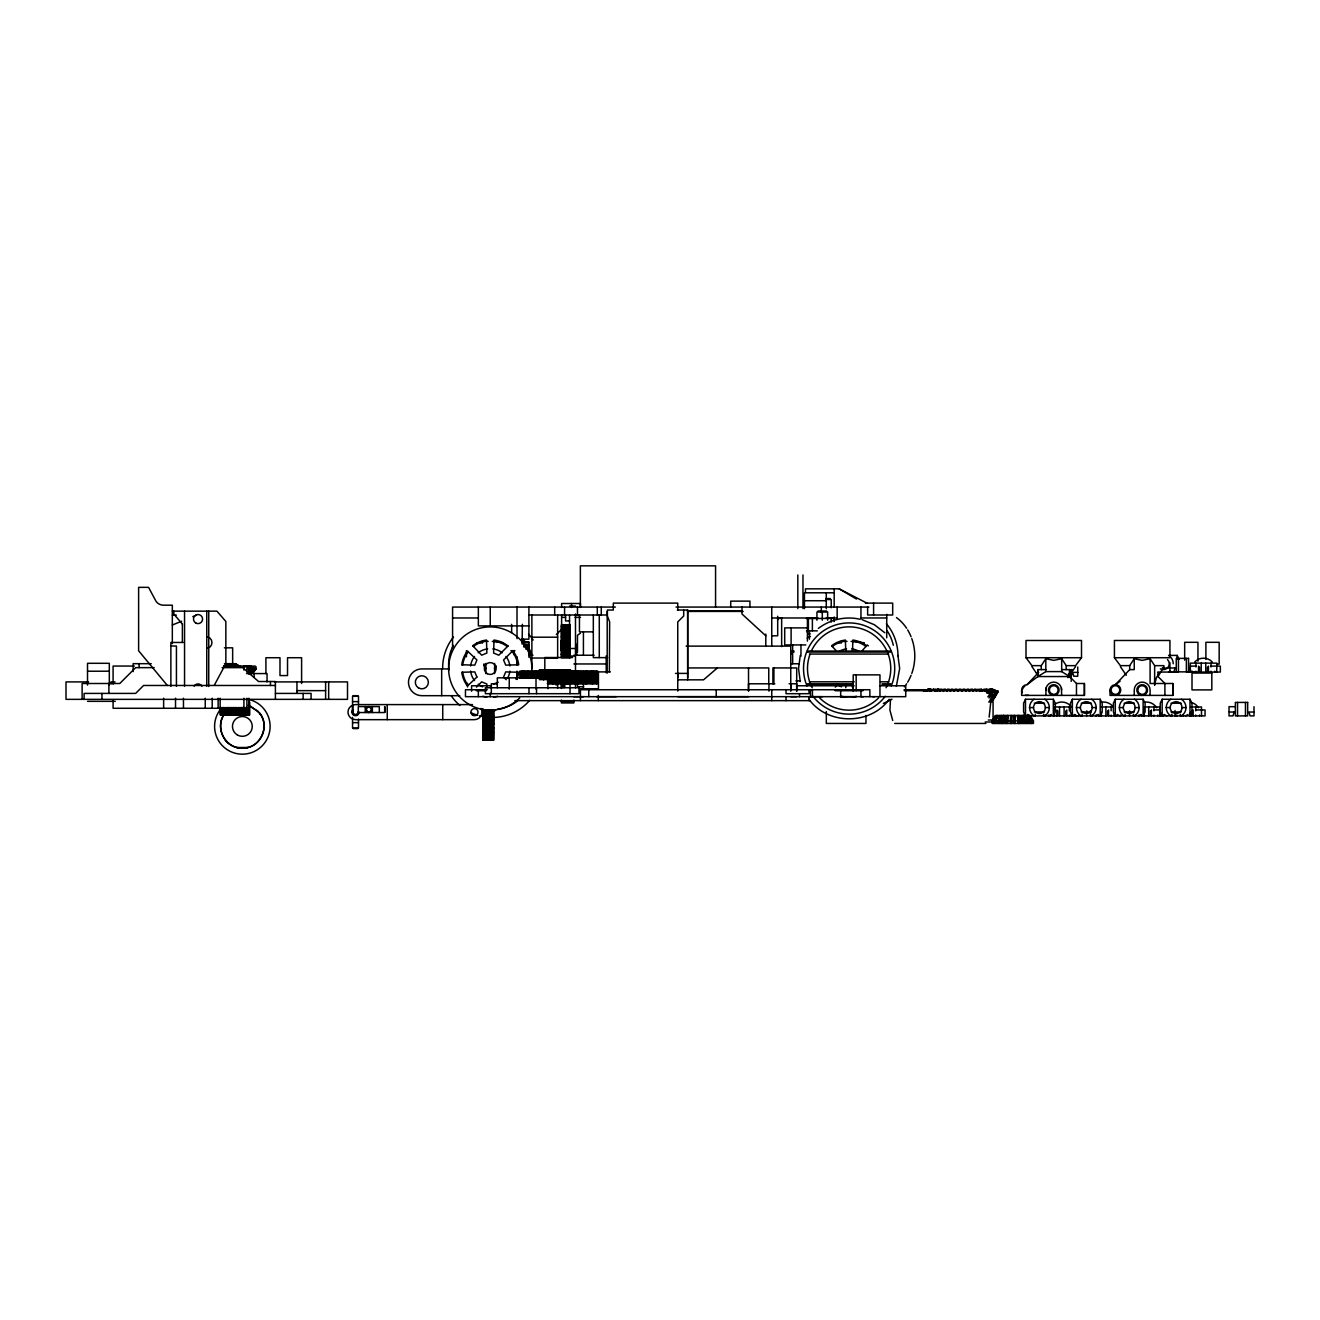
<?xml version="1.0" encoding="UTF-8"?>
<svg xmlns="http://www.w3.org/2000/svg" width="1320" height="1320" viewBox="0 0 1320 1320"><rect width="100%" height="100%" fill="white"/><g stroke="black" fill="none" stroke-linecap="round" stroke-linejoin="round"><path stroke-width="1.5" d="M220.275 707.569L220.275 714.945L249.596 714.945L249.596 702.058L248.638 702.058M220.457 714.945L220.457 707.569M220.82 714.945L220.82 707.569M221.215 714.945L221.215 707.569M221.958 714.945L221.958 707.569M222.684 714.945L222.684 707.569M222.981 714.945L222.981 707.569M223.228 714.945L223.393 707.569M223.509 714.945L223.525 707.569M224.317 714.945L224.317 707.569M225.076 714.945L225.076 707.569M225.786 714.945L225.786 707.569M226.429 714.945L226.429 707.569M226.99 714.945L227.221 707.569M228.063 707.569L227.898 714.945L227.849 707.569M228.079 714.945L228.327 707.569M228.508 714.945L228.508 707.569M228.822 714.945L228.822 707.569M229.532 714.945L229.532 707.569M230.159 714.945L230.159 707.569M230.703 714.945L230.703 707.569M231.165 714.945L231.165 707.569M231.495 714.945L231.594 707.569M232.419 714.945L232.419 707.569M233.161 714.945L233.211 707.569M233.392 714.945L233.392 707.569M233.673 714.945L233.673 707.569M234.052 714.945L234.052 707.569M234.514 714.945L234.514 707.569M235.356 714.945L235.356 707.569M235.801 714.945L235.801 707.569M236.181 714.945L236.181 707.569M236.462 714.945L236.462 707.569M236.692 707.569L236.643 714.945L236.643 709.978M238.26 714.945L238.359 707.569M238.689 714.945L238.689 707.569M239.151 714.945L239.151 707.569M239.696 714.945L239.696 707.569M240.322 714.945L240.322 707.569M241.032 714.945L241.032 707.569M241.346 714.945L241.543 707.569M241.774 714.945L241.791 707.569M242.632 714.945L242.632 707.569M242.863 714.945L242.863 707.569M243.424 714.945L243.424 707.569M244.068 714.945L244.068 707.569M244.777 714.945L244.777 707.569M245.536 714.945L245.536 707.569M246.328 714.945L246.477 707.569M246.625 714.945L246.625 707.569M246.873 714.945L246.873 707.569M247.17 714.945L247.17 707.569M247.896 714.945L247.896 707.569M248.638 714.945L248.638 707.569M249.035 714.945L249.035 702.058M249.398 714.945L249.398 702.058M514.024 654.769L514.024 650.678M517.011 679.305L517.011 671.121M517.011 664.999L517.011 656.815M522.357 624.31L522.176 642.757M521.532 639.177L528.908 639.177L528.908 607.068M536.003 689.139L536.003 677.837M569.745 671.203L569.745 683.694L569.613 669.817M677.754 691.053L677.754 621.934L683.694 615.994L683.694 610.038M748.522 691.152L748.522 683.793L774.84 683.793M768.949 691.152L768.949 683.793M777.694 617.974L777.694 635.811L772.002 635.811M790.746 691.152L790.746 683.793M790.746 668.365L790.746 646.123L686.119 646.123M1022.356 692.703A5.346 5.346 0 0 1 1026.993 684.684L1037.883 676.549L1037.883 669.619L1045.82 669.619L1045.82 658.713L1053.756 660.363L1061.676 658.713L1066.214 665.643L1066.214 669.619M1037.883 669.619L1037.883 676.549L1045.82 671.599L1045.82 669.619M1076.476 695.392L1076.476 683.496L1069.612 676.549L1061.676 671.599L1061.676 658.713M1037.883 676.549L1069.612 676.549L1069.612 669.619L1061.676 669.619M1071.197 681.417L1071.197 669.851L1071.197 677.837L1070.322 677.837M1021.63 690.03L1021.63 695.392L1084.413 695.392L1084.413 683.496L1076.476 683.496M1120.086 681.202L1115.416 684.684L1129.705 669.619L1129.705 665.643L1134.243 658.713L1142.179 660.363L1150.099 658.713L1150.099 683.496L1172.836 683.496L1172.836 695.392L1110.054 695.392L1110.054 690.03M1154.637 683.496L1154.637 665.643L1150.099 658.713M1164.9 695.392L1164.9 683.496L1158.036 676.549L1158.036 673.084M1172.836 695.392L1172.836 683.496M609.361 671.896L609.642 621.934L607.381 615.994L607.381 610.038L613.321 610.038L613.321 603.108L677.754 603.108L677.754 610.038M986.749 692.967L986.749 691.696M1069.612 676.549L1069.612 669.619M1158.036 676.549L1163.976 666.633M940.351 691.301L938.982 689.188L937.547 689.205L937.563 691.333M940.418 691.301L940.516 689.221L942.084 689.221L943.47 691.301M1011.978 715.506L1011.829 723.442M1011.318 715.506L1011.054 723.442M1010.707 720.868L1011.021 715.506L1010.625 723.442M1010.443 720.868L1010.79 715.506L1010.443 723.442M943.553 691.301L943.866 689.188L945.532 689.205L946.82 691.333L947.364 689.238L949.195 689.205L950.433 691.301M987.228 690.013L986.221 689.205L984.835 691.301L985 689.205L983.862 689.238L982.443 691.333M1007.589 723.442L1008.364 715.506M890.489 699.485L889.928 710.16L892.716 720.456M1006.78 723.442L1007.754 715.506L1006.78 720.868M1007.407 715.506L1006.467 723.442M1046.083 687.984L1045.82 695.392M245.075 667.161L245.239 665.923L243.177 666.963M1006.863 715.506L1005.823 723.442M800.266 655.446L798.551 668.53L800.266 681.615M1005.972 715.506L1004.784 723.442M993.399 691.069L989.043 689.188L988.515 691.301L990.478 689.221L996.468 691.68C988.399 710.44 1006.649 673.942 992.112 701.184M987.343 689.238L992.673 691.68L991.155 696.828L996.468 691.68M1004.685 715.506L1003.282 723.442M950.532 691.301L951.159 689.205L952.99 689.238L954.145 691.333M989.159 717.139L990.66 703.015M1002.919 719.087L1003.942 715.506M1003.662 715.506L1002.078 723.442M1154.637 684.486L1156.386 677.655L1159.472 672.854M1003.282 715.506L1001.632 720.868L1006.863 720.868M1075.553 666.633L1067.962 677.655M248.77 670.89L248.82 668.662M896.346 686.301L899.662 668.53L897.93 655.446M954.245 691.333L955.036 689.205L956.951 689.188L957.99 691.301L959.013 689.221L960.927 689.221L961.851 691.301L962.989 689.188L964.903 689.205L965.695 691.333M1000.18 720.868L1002.045 715.506L1000.015 723.442L1000.18 720.868L995.379 720.868L995.379 723.442M990.478 689.221L989.72 691.301C990.808 684.568 1005.609 697.422 990.924 689.188M1001.467 715.506L999.487 723.442M1000.675 715.506L998.564 723.442M248.589 666.98L249.001 665.907L253.951 668.63C245.041 681.697 265.716 661.501 249.892 667.012L254.809 669.834M999.504 715.506L997.194 723.442M990.528 691.333L991.666 689.205L997.97 691.68L992.624 701.184L989.571 701.184L991.749 696.91M989.092 698.016L992.673 691.68M997.178 717.288L995.461 720.868L997.953 715.506M1025.491 699.254L1023.594 703.213L1023.594 711.942L1025.491 715.902L1025.491 699.254L1053.327 699.254L1055.307 703.213L1055.307 711.942L1053.327 715.902L1053.327 699.254M1072.368 699.254L1070.454 703.213L1070.454 711.942L1072.368 715.902L1072.368 699.254L1100.203 699.254L1102.183 703.213L1102.183 711.942L1100.203 715.902L1100.203 699.254M1115.284 699.254L1113.387 703.213L1113.387 711.942L1115.284 715.902L1115.284 699.254L1143.12 699.254L1145.1 703.213L1145.1 711.942L1143.12 715.902L1143.12 699.254M1162.161 699.254L1160.247 703.213L1160.247 711.942L1162.161 715.902L1162.161 699.254L1189.996 699.254L1191.976 703.213L1191.976 711.942L1189.996 715.902L1189.996 699.254M995.115 720.868L996.864 717.288M997.144 715.506L994.422 720.868L994.422 723.442M994.933 696.861L997.953 691.713M996.6 715.506L993.778 720.868L993.778 723.442M214.401 685.08L225.852 663.679L225.852 621.456L216.909 611.143L172.326 611.143M965.778 691.333L966.949 689.238L968.781 689.205L969.408 691.301M991.089 701.184L996.171 691.713M250.206 666.98L250.8 665.89M1045.82 658.713L1041.282 665.643L1041.282 669.619M969.507 691.301L970.745 689.205L972.576 689.238L973.038 691.333L974.407 689.205L976.074 689.188L976.387 691.301L977.856 689.221L981.964 690.871M1069.167 676.054L1071.048 672.854M987.839 696.861L992.095 691.713M979.589 691.301L980.958 689.188L985.297 690.855M996.22 692.967L997.078 691.68M250.272 673.398L253.951 668.63M230.62 667.012L233.046 665.907L233.326 666.98M256.129 668.63L253.325 672.523M1041.282 665.643L1031.943 665.643L1026.003 657.723L1026.003 640.481L1081.509 640.481L1081.509 657.723L1075.553 665.643L1066.214 665.643M252.483 673.398L256.047 668.662M237.451 666.996L238.276 665.907L239.745 665.89L239.811 666.98M249.183 673.101L253.572 668.662M247.45 666.996L249.001 665.907L248.886 674.091M889.201 699.303C870.524 725.307 827.673 725.307 808.995 699.303M1026.993 684.684L1038.691 672.358M476.421 687.126L481.684 681.846L486.865 684.04L486.865 687.753M556.331 634.557L561.611 629.277M861.63 651.255L866.613 645.727A28.743 28.743 0 0 0 852.885 640.035L852.489 651.189M835.296 687.126L837.936 684.486M717.404 667.937L703.527 679.833L677.754 679.833M1034.154 699.254L1032.438 700.573A9.916 9.916 0 0 0 1032.438 714.582L1034.154 715.902M1044.73 715.902L1046.447 714.582A9.916 9.916 0 0 0 1046.447 700.573L1044.73 699.254M1081.03 699.254L1079.314 700.573A9.916 9.916 0 0 0 1079.314 714.582L1081.03 715.902M1091.607 715.902L1093.323 714.582A9.916 9.916 0 0 0 1093.323 700.573L1091.607 699.254M1123.947 699.254L1122.231 700.573A9.916 9.916 0 0 0 1122.231 714.582L1123.947 715.902M1168.596 672.062L1170.312 670.741M1134.54 715.902L1136.256 714.582A9.916 9.916 0 0 0 1136.256 700.573L1134.54 699.254M1170.823 699.254L1169.107 700.573A9.916 9.916 0 0 0 1169.107 714.582L1170.823 715.902M1181.4 715.902L1183.116 714.582A9.916 9.916 0 0 0 1183.116 700.573L1181.4 699.254M580.437 633.237L577.467 635.217L577.467 652.162M818.334 628.419C829.983 619.558 845.543 615.895 859.864 619.229M936.144 690.855L938.982 689.188M1048.806 715.902L1051.347 714.45M1095.682 715.902L1098.207 714.45M1138.616 715.902L1141.14 714.45M1185.476 715.902L1188.016 714.45M891.99 699.171L883.361 703.444M934.593 690.855L937.547 689.205M498.168 682.259L493.614 683.991M930.204 690.855L933.718 689.205L935.105 691.301L934.923 689.205L936.078 689.238L937.497 691.333M929.049 690.871L933.718 689.205M926.541 691.069L930.88 689.188L932.365 690.327M925.633 691.069L930.055 689.221L931.392 691.301L930.88 689.188M239.498 748.028C224.664 746.46 215.672 728.26 223.459 715.506C216.183 727.254 223.261 744.332 236.709 747.483A21.813 21.813 0 0 0 239.498 748.028L245.19 748.028A21.813 21.813 0 0 0 247.995 747.483C261.492 744.315 268.504 727.254 261.228 715.506A21.813 21.813 0 0 0 259.644 713.13L250.701 706.266M924.974 691.069L930.055 689.221M172.326 625.02L181.632 621.208M192.786 616.638L196.515 615.104M924.396 691.069L929.016 689.188L923.983 691.069M928.29 689.238L923.554 691.069L928.29 689.238L928.653 690.013M245.19 748.028C261.129 746.46 269.907 725.587 259.644 713.13M247.995 747.483L236.709 747.483M810.166 633.864L808.385 634.178L807.378 632.428M493.614 697.042L493.993 697.026A28.743 28.743 0 0 0 497.689 696.284M852.489 697.042L852.885 697.026A28.743 28.743 0 0 0 856.564 696.284M493.713 725.753L482.806 725.802L493.713 724.301L482.806 724.35M866.91 603.108L839.157 588.836L805.447 588.836L805.447 592.795L834.19 592.795M825.858 598.538L830.231 598.538M825.874 599.544L831.22 599.544L831.22 607.728M804.457 600.732L826.27 600.732M865.375 603.108L892.683 603.108L892.683 615.005L867.636 615.005L867.636 607.068M569.547 606.078L575.487 606.078M615.351 607.068L452.579 607.068L452.579 647.707M675.988 607.068L868.89 607.068M677.374 610.038L687.67 610.038L687.703 679.833M687.39 611.028L742.005 611.028M817.938 611.028L826.65 611.028M687.538 611.424L743.143 611.424M528.908 615.005L606.557 615.005M172.326 615.104L176.352 615.104M561.611 617.38L565.57 617.38M575.091 617.38L580.437 617.38M452.579 617.974L478.351 617.974M771.622 617.974L818.053 617.974M826.122 617.974L837.16 617.974M860.953 617.974L886.726 617.974M777.81 618.37L781.885 618.37M806.438 618.568L834.19 618.37M569.547 620.944L565.57 620.944L565.57 615.005M570.339 624.723L561.413 624.723L561.413 657.707L570.339 657.707M528.908 625.894L478.351 625.894L478.351 607.068M561.413 625.977L570.339 625.993M561.413 626.373L570.339 626.373M561.413 627.792L570.339 627.792M807.428 627.891L784.707 627.891L784.707 644.935L805.81 644.935M561.413 629.178L570.339 629.178M561.413 630.069L570.339 630.069M561.413 630.812L570.339 630.812M806.438 630.861L817.344 630.861M593.323 631.851L579.447 631.851L579.447 615.005M561.413 632.28L570.339 632.28M561.413 633.715L570.339 633.715M561.413 635.085L570.339 635.085M561.413 636.388L570.339 636.388M561.413 636.669L570.339 636.669M531.878 637.197L557.65 637.197M561.413 637.708L570.339 637.708M561.413 639.128L570.339 639.128M561.413 640.481L570.339 640.481M488.185 641.371L482.311 641.371L482.311 642.757M492.294 641.371L502.705 642.757M847.011 641.371L841.12 641.371L841.12 642.757M851.12 641.371L864.385 642.757M561.413 641.751L570.339 641.751M183.216 642.461L170.874 642.461L170.874 686.317M522.176 642.361L528.908 642.361M476.767 642.757L482.592 642.757M836.616 642.757L841.401 642.757M561.413 642.922L570.339 642.922M561.413 643.995L570.339 643.995M523.858 644.275L528.908 644.275M561.413 644.886L570.339 644.886M561.413 645.216L570.339 645.134M561.413 645.282L570.339 645.414M523.858 645.727L528.908 645.727M561.413 645.744L570.339 645.744M170.874 646.024L176.435 646.024L176.435 686.317M523.858 645.876L528.908 645.876M561.413 646.553L570.339 646.553M523.858 647.064L528.908 647.064M224.383 647.823L232.65 647.823L232.65 663.679M561.413 647.823L570.339 647.823M569.547 648.499L575.487 648.499M525.541 648.912L528.908 648.912M561.413 648.994L570.339 648.994M561.413 650.083L570.339 650.083M510.873 650.678L514.965 650.678M561.413 651.04L570.339 651.04M790.828 651.073L793.996 651.073M807.428 651.073L890.686 651.073M561.413 651.865L570.339 651.865M790.828 652.063L793.996 652.063M807.428 652.063L890.686 652.063M561.413 652.888L570.339 652.888M561.413 653.911L570.339 653.895M561.413 654.077L570.339 654.077M790.663 654.06L792 654.06M809.408 654.06L888.707 654.06M561.413 654.357L570.339 654.357M561.413 654.769L570.339 654.769M528.908 655.248L532.999 655.248M561.413 655.281L570.339 655.281M573.903 655.248L594.099 655.248M1179.156 659.373L1177.176 655.396L1168.596 655.396L1170.312 656.716A9.916 9.916 0 0 1 1173.216 663.729M569.547 656.04L575.487 656.04M561.413 656.683L570.339 656.683M572.566 657.525L544.813 657.525L544.813 669.24M607.678 657.624L593.323 657.624L593.323 615.005M1026.003 657.723L1081.509 657.723M1114.426 657.723L1169.932 657.723L1169.932 640.481L1114.426 640.481L1114.426 657.723L1120.366 665.643L1129.705 665.643M531.878 658.02L557.65 658.02L557.65 615.005M151.255 663.679L133.138 663.679L133.138 671.599M224.433 663.679L235.636 663.679L238.607 665.659L224.812 665.659M791.109 663.762L799.276 663.762M573.903 663.96L606.21 663.96M1216.859 664.125L1219.168 664.125L1219.168 642.312L1205.886 642.312L1205.886 659.356M1154.637 665.643L1163.976 665.643M134.343 666.055L113.091 666.055L113.091 684.156M223.559 666.055L248.886 666.055M1190.326 666.105L1195.969 666.105M1211.034 666.105L1220.34 666.105L1220.34 672.062L1186.647 672.062L1186.647 671.187M154.176 667.639L135.646 667.639L119.79 683.496L82.121 683.496L82.121 699.352M222.107 667.639L242.698 667.639L258.555 681.516L275.401 681.516L275.401 699.352M687.703 667.937L768.751 667.937L768.751 683.793M1162.276 668.085L1168.398 668.085M449.245 668.927L421.855 668.927A13.381 13.381 0 0 0 408.474 682.308A13.381 13.381 0 0 0 421.855 695.689L459.756 695.689M1129.705 669.619L1134.243 669.619L1134.243 658.713M87.516 671.22L109.312 671.22M540.457 671.203L519.717 671.203L519.915 678.332M569.316 671.203L597.91 671.203L597.91 683.694L547.371 683.694M1045.82 671.599L1061.676 671.599M610.351 671.896L598.455 671.896L598.455 688.743L579.629 688.743M1194.88 671.863L1190.986 671.863L1189.798 667.986M1157.689 672.062L1178.364 672.062M675.493 673.398L687.67 673.398M246.559 673.579L267.036 673.579L267.036 681.962M795.976 680.823L800.497 680.823M809.408 681.813L854.238 681.813M880.522 681.813L888.707 681.813M88.506 681.912L66 681.912L66 699.352L347.507 699.352L347.507 681.912L274.411 681.912M115.038 681.912L110.995 681.912L110.995 683.909M564.976 683.364L561.413 683.364L561.413 688.495M497.277 683.793L491.32 683.793L491.32 693.693M789.096 683.793L796.702 683.793L796.702 691.152L796.702 667.937L772.909 667.937L772.909 683.793M807.428 683.793L852.687 683.793M882.09 683.793L890.686 683.793M555.67 684.783L557.65 684.783M561.413 684.651L564.976 684.651M807.428 684.783L853.264 684.783M882.09 684.783L890.686 684.783M275.401 685.476L143.583 685.476L135.646 693.412L84.1 693.412L84.1 699.352M491.403 685.773L471.587 685.773L471.587 691.218M796.702 685.773L854.189 685.773M879.961 685.773L905.734 685.773L905.734 696.679L465.465 696.679L465.465 689.733L487.278 689.733M561.413 686.004L564.976 686.004M583.621 686.763L577.467 686.763L577.5 671.203M561.413 687.176L564.976 687.176M904.118 689.733L985.891 689.733M296.95 690.64L325.611 690.64M486.271 690.723L476.371 690.723L476.371 689.733M904.249 690.723L981.931 690.723M275.401 693.412L311.091 693.412L311.091 699.352M353.149 695.689L357.901 695.689M573.672 696.679L583.588 696.679M596.475 696.679L616.291 696.679M677.754 696.679L748.522 696.679M790.746 696.679L796.702 696.679M810.579 696.679L822.476 696.679M840.312 696.679L856.168 696.679M861.514 696.679L863.445 696.679M872.685 696.679L874.599 696.679M514.849 700.639L810.43 700.639M87.516 701.332L115.269 701.332M561.413 701.398L573.903 701.398M352.555 701.63L358.495 701.63M988.647 701.976L993.069 701.976L993.069 720.01M1034.352 703.213L1044.549 703.213M1081.228 703.213L1091.409 703.213M1124.145 703.213L1134.342 703.213M1171.022 703.213L1181.218 703.213M472.494 704.599L355.525 704.599A7.54 7.54 0 0 0 347.985 712.14A7.54 7.54 0 0 0 355.525 719.664L474.474 719.664A7.54 7.54 0 0 0 480.991 708.378M1235.371 706.678L1229.019 706.678L1229.019 711.629M1071.032 706.976L1054.284 706.976L1054.284 710.82M1101.325 706.976L1112.826 706.976M1190.491 706.976L1201.497 706.976L1201.497 715.902M1029.534 707.586L1033.494 707.586M1045.39 707.586A5.94 5.94 0 0 0 1036.464 702.421A5.94 5.94 0 0 0 1036.464 712.734A5.94 5.94 0 0 0 1045.39 707.586L1049.351 707.586M1076.41 707.586L1080.37 707.586M1092.267 707.586A5.94 5.94 0 0 0 1083.341 702.421A5.94 5.94 0 0 0 1083.341 712.734A5.94 5.94 0 0 0 1092.267 707.586L1096.227 707.586M1119.327 707.586L1123.287 707.586M1135.183 707.586A5.94 5.94 0 0 1 1126.274 712.734A5.94 5.94 0 0 1 1126.274 702.421A5.94 5.94 0 0 1 1135.183 707.586L1139.16 707.586M1166.203 707.586L1170.164 707.586M1182.06 707.586A5.94 5.94 0 0 1 1173.133 712.734A5.94 5.94 0 0 1 1173.133 702.421A5.94 5.94 0 0 1 1182.06 707.586L1186.02 707.586M1153.96 709.945L1159.702 709.945M1195.738 709.945L1205.061 709.945L1205.061 715.902L1024.386 715.902L1024.386 714.12M482.806 710.391L495.594 710.16M482.806 711.067L494.604 711.15M1034.352 711.942L1044.549 711.942M1081.228 711.942L1091.409 711.942M1124.145 711.942L1134.342 711.942M1171.022 711.942L1181.218 711.942M482.806 712.305L493.713 712.305M482.806 713.443L493.713 713.443M482.806 714.499L493.713 714.499M482.806 715.44L493.713 715.44M482.806 716.183L493.713 716.183M482.806 717.106L493.713 717.106L482.806 718.361L493.713 718.361L482.806 719.68L493.713 719.68M482.806 719.119L493.713 719.087M482.806 719.351L493.713 719.351M482.806 719.779L493.713 719.779M988.284 720.01L995.659 720.01M482.806 720.357L493.713 720.357M1007.589 720.868L1018 720.868L1018 723.442M1018.793 723.442L1017.901 715.506L1018.71 720.868L1023.941 720.868L1023.891 723.442M1033.445 720.868L1030.392 715.506L995.181 715.506L992.128 720.868L992.128 723.442L1033.445 723.442L1033.445 720.868L1025.392 720.868L1023.528 715.506L1025.557 723.442M482.806 721.413L493.713 721.413M985.198 721.99L995.659 721.99M482.806 722.337L493.713 722.337M352.555 722.65L358.495 722.65M482.806 723.096L493.713 723.096M894.696 723.442L985.891 723.442M482.806 723.707L493.713 723.707M482.806 724.152L493.713 724.152M482.806 727.221L493.713 727.221M482.806 727.683L493.713 727.683M482.806 728.194L493.713 728.194M353.149 728.59L357.901 728.59M482.806 728.92L493.713 728.92M482.806 729.811L493.713 729.811M482.806 730.834L493.713 730.834M482.806 731.973L493.713 731.973M482.806 732.303L493.713 732.286M482.806 732.732L493.713 732.897M482.806 733.194L493.713 732.996M482.806 734.464L493.713 734.464M482.806 735.372L493.713 735.372M482.806 736.395L493.713 736.395M482.806 737.484L493.713 737.484M482.806 738.622L493.713 738.622M482.806 739.794L493.713 739.794M466.455 683.397L467.511 683.397L467.511 686.961M223.773 665.89L226.083 667.012M845.757 697.042L845.377 697.026A28.743 28.743 0 0 1 841.682 696.284M486.865 697.042L486.486 697.026A28.743 28.743 0 0 1 482.806 696.284M862.191 619.69L874.384 624.739L884.845 632.775M991.65 689.238L997.821 691.68M247.995 705.342L257.763 710.985L261.228 715.506M989.884 689.221L995.758 691.68M991.089 690.343L997.029 692.967M989.175 690.31L994.834 692.967M986.221 689.205L991.485 691.696M250.602 665.907L255.849 668.63M985.479 690.294L990.462 692.967M989.802 693.182L993.349 695.161M248.325 665.923L253.093 668.63M1164.224 714.45L1166.748 715.902M1117.347 714.45L1119.871 715.902M1074.43 714.45L1076.955 715.902M1027.554 714.45L1030.078 715.902M986.436 692.241L989.637 694.122M980.958 689.188L983.796 690.855M839.157 588.836L856.432 599.033M248.952 667.937L251.971 669.834M235.521 663.679L238.458 665.659M248.143 668.927L251.014 670.89M234.647 663.679L237.402 665.659M233.904 663.679L236.478 665.659M232.963 663.679L235.323 665.659M867.224 644.935L868.362 645.926M765.798 635.811L742.005 614.014L742.005 607.068M231.858 663.679L233.953 665.659M836.616 651.255L831.633 645.727A28.743 28.743 0 0 1 845.377 640.035L845.757 651.189M506.204 679.717L503.563 677.077L505.709 671.896L518.743 672.276A28.743 28.743 0 0 1 516.796 679.519M230.587 663.679L232.402 665.659M182.424 624.096L173.844 614.113L173.844 611.143M167.359 685.476L138.617 650.793L138.617 587.351L148.566 587.351L155.166 599.692A8.926 8.926 0 0 0 163.399 605.187L172.326 605.187L172.326 643.566M229.185 663.679L230.67 665.659M1126.306 675.262L1120.366 666.633M1031.943 666.633L1037.883 675.262M1036.447 672.854L1038.328 676.054M227.684 663.679L228.805 665.659M1028.973 715.506L1031.794 720.868L1031.794 723.442M1028.445 715.506L1031.168 720.868L1031.168 723.442M1027.834 715.506L1030.458 723.442M1030.111 720.868L1027.554 715.506L1030.21 723.442M1026.069 715.506L1028.379 723.442M1024.897 715.506L1027.009 723.442M226.083 663.679L226.842 665.659M929.857 690.31L930.22 691.301M1024.122 715.506L1026.085 723.442M1022.291 715.506L1023.941 720.868M1022.439 717.288L1023.495 720.868M1022.142 717.288L1023.165 720.868M1020.888 715.506L1022.291 723.442M1019.601 715.506L1020.789 723.442M1018.726 715.506L1019.749 723.442M1061.412 687.984L1061.676 695.392M1018.182 715.506L1019.106 723.442M1017.225 715.506L1018 720.868M979.407 689.221L979.522 691.301M1015.162 720.868L1014.799 715.506L1015.146 723.442M1014.948 720.868L1014.634 715.506L1014.865 723.442M1014.272 715.506L1014.519 723.442M1013.595 715.506L1013.743 723.442M1254 706.678L1254 711.629M1245.469 702.421L1245.469 715.902M1237.549 702.421L1237.549 715.902M1216.776 672.062L1216.776 663.135L1190.326 663.135L1190.326 672.062M1214.796 671.187L1214.796 672.062M1211.034 663.135L1211.034 666.98M1211.034 671.187L1211.034 672.062M1208.46 666.105L1208.46 672.062M1207.453 667.095L1207.453 671.071M1205.77 663.135L1205.77 672.062M1201.216 663.135L1201.216 672.062M1199.534 667.095L1199.534 671.071M1199.517 715.028L1199.517 715.902M1198.543 666.105L1198.543 672.062M1197.949 661.237L1197.949 642.312L1184.667 642.312L1184.667 660.165M1195.969 663.135L1195.969 666.98M1195.969 671.187L1195.969 672.062M1195.738 706.976L1195.738 710.82M1195.738 715.028L1195.738 715.902M1193.164 709.945L1193.164 715.902M1192.191 671.187L1192.191 672.062M1192.174 710.935L1192.174 714.912M1191.184 714.12L1191.184 715.902M1190.491 712.321L1190.491 715.902M1186.366 658.383L1186.366 671.863M1183.248 715.028L1183.248 715.902M1180.674 715.028L1180.674 715.902M1180.278 714.12L1180.278 715.902M1178.43 658.383L1178.43 671.863M1177.176 655.396L1177.176 659.109M1176.912 715.028L1176.912 715.902M1175.031 710.539L1175.031 715.902M1171.945 714.12L1171.945 715.902M1171.368 715.028L1171.368 715.902M1169.916 662.64L1169.916 667.59M1163.266 715.028L1163.266 715.902M1161.055 714.12L1161.055 715.902M1159.702 715.902L1159.702 706.976L1144.143 706.976L1144.143 715.902M1157.722 715.028L1157.722 715.902M1154.637 681.334L1154.637 685.393M1153.96 706.976L1153.96 710.82M1153.96 715.028L1153.96 715.902M1151.37 709.945L1151.37 715.902M1150.38 710.935L1150.38 714.912M1150.099 695.392L1150.099 690.03A7.936 7.936 0 0 0 1142.179 682.11A7.936 7.936 0 0 0 1134.243 690.03L1134.243 695.392M1148.697 706.976L1148.697 715.902M1144.308 714.12L1144.308 715.902M1141.47 715.028L1141.47 715.902M1138.88 715.028L1138.88 715.902M1135.118 715.028L1135.118 715.902M1133.401 714.12L1133.401 715.902M1129.573 710.82L1129.573 715.902M1125.069 714.12L1125.069 715.902M1120.449 715.028L1120.449 715.902M1116.885 715.028L1116.885 715.902M1114.905 715.028L1114.905 715.902M1114.179 714.12L1114.179 715.902M1111.143 706.976L1111.143 710.82M1111.143 715.028L1111.143 715.902M1108.569 709.945L1108.569 715.902M1107.562 710.935L1107.562 714.912M1105.88 706.976L1105.88 715.902M1101.325 712.321L1101.391 715.902M1098.652 715.028L1098.652 715.902M1096.078 715.028L1096.078 715.902M1092.3 715.028L1092.3 715.902M1090.436 710.539L1090.485 715.902M1086.756 710.82L1086.756 713.691M1086.756 715.028L1086.756 715.902M1084.413 683.496L1084.413 695.392M1082.152 714.12L1082.152 715.902M1078.671 715.028L1078.671 715.902M1077.747 667.029L1077.747 671.979M1075.091 715.028L1075.091 715.902M1073.111 715.028L1073.111 715.902M1072.186 669.619L1072.186 674.47L1068.622 674.47L1068.622 673.596M1071.395 669.504L1071.395 676.253M1071.246 714.12L1071.246 715.902M1069.349 706.976L1069.349 710.82M1069.349 715.028L1069.349 715.902M1066.774 709.945L1066.774 715.902M1065.784 710.935L1065.784 714.912M1064.101 706.976L1064.101 715.902M1059.531 706.976L1059.531 715.902M1057.848 710.935L1057.848 714.912M1056.858 709.945L1056.858 715.902M1054.515 714.12L1054.515 715.902M1050.522 715.028L1050.522 715.902M1048.641 715.028L1048.641 715.902M1044.961 715.028L1044.961 715.902M1043.609 714.12L1043.609 715.902M1035.276 714.12L1035.276 715.902M1018.71 720.868L1018.71 723.442M1002.408 720.868L1002.408 723.442M1001.781 723.442L1003.348 715.506L1001.632 723.442M886.726 614.344L886.726 637.791M879.961 696.679L879.961 674.866L853.198 674.866L853.198 691.218M873.592 603.108L873.592 615.005M869.88 696.679L869.88 689.733L580.437 689.733L580.437 700.639M865.97 715.506L865.97 723.442L826.32 723.442L826.32 711.546M862.933 689.733L862.933 690.723L835.18 690.723L835.18 689.733M860.953 607.068L860.953 618.964M860.953 689.733L860.953 696.679M856.168 674.866L856.168 690.723M852.489 684.04L852.489 687.753M845.757 683.991L845.757 687.72M840.659 689.733L840.659 696.679M837.16 607.068L837.16 618.964M834.19 588.836L834.19 607.068M834.19 616.985L834.19 621.605M831.22 617.974L831.22 622.066M827.64 620.218L827.64 612.018L816.932 612.018L816.932 620.218M826.27 592.812L826.27 608.668M822.294 612.018L822.294 620.218M821.304 607.068L821.304 612.513M812.377 618.568L812.377 630.861M812.41 689.733L812.41 696.679M810.43 689.733L810.43 696.679M809.408 630.861L809.408 639.177M809.011 689.733L809.011 693.693L786.027 693.693L786.027 689.733M809.011 696.679L809.011 700.639M808.417 618.568L808.417 630.861M807.428 617.974L807.428 641.14M804.457 592.812L804.457 608.668M802.972 574.959L802.972 608.569M800.959 644.935L800.959 656.238M799.507 693.693L799.507 696.679M797.824 574.959L797.824 608.569M792.643 644.935L792.643 663.762M791.109 627.891L791.109 644.935M790.746 667.937L790.746 690.509M786.027 696.679L786.027 700.639M781.654 617.974L781.654 646.618M777.694 616.275L777.694 619.955M773.899 667.937L773.899 683.793M771.755 607.068L771.755 645.727M771.755 689.733L771.755 700.639M765.798 634.062L765.798 646.387M749.941 607.068L749.941 601.128L730.719 601.128L730.719 607.068M748.522 667.937L748.522 690.509M716.232 689.733L716.232 696.679M715.572 607.068L715.572 565.834L580.371 565.834L580.371 607.068M687.67 610.038L687.67 677.787M677.754 673.398L677.754 677.787M607.2 611.424L607.2 673.134M606.21 655.941L606.21 672.688M601.26 607.068L601.26 615.005M599.28 615.005L599.28 657.624M598.29 695.442L598.29 700.639M597.3 607.068L597.3 615.005M596.656 671.203L596.673 683.694M596.26 671.203L596.26 683.694M594.858 671.203L594.858 683.694M593.472 671.203L593.472 683.694M592.581 671.203L592.581 683.694M592.102 671.203L592.102 683.694M591.838 671.203L591.838 683.694M590.354 671.203L590.354 683.694M588.934 671.203L588.934 683.694M588.769 689.733L588.769 696.679M587.565 671.203L587.565 683.694M586.261 671.203L586.261 683.694M585.981 671.203L585.981 683.694M585.717 671.203L585.717 683.694M584.941 671.203L584.941 683.694M583.506 671.203L583.506 683.694M583.423 632.115L583.423 654.588M583.423 682.457L583.423 689.139M582.169 671.203L582.169 683.694M580.899 671.203L580.899 683.694M580.437 607.464L580.437 603.504L561.611 603.504L561.611 607.464M579.711 671.203L579.711 683.694M578.655 671.203L578.655 683.694M577.764 671.203L577.764 683.694M577.467 607.068L577.467 615.005M577.219 671.203L577.368 683.694M576.906 671.203L576.906 683.694M576.675 644.226L576.675 655.116M576.097 671.203L576.097 683.694M575.487 614.014L575.487 671.896M575.487 683.496L575.487 687.753M574.827 671.203L574.827 683.694M573.903 700.062L573.903 702.933L561.413 702.933L561.413 700.062M573.639 671.203L573.639 683.694M572.566 671.203L572.566 683.694M571.527 603.504L571.527 607.464M571.61 671.203L571.61 683.694M570.784 683.694L570.537 669.817L539.402 669.817L539.402 679.717M570.025 693.693L570.025 683.793L564.086 683.793L564.086 687.753M569.547 615.005L569.547 657.624M568.639 669.817L568.639 683.694M567.683 669.817L567.683 683.694M566.726 669.817L566.726 683.694M566.214 669.817L566.33 683.694M565.966 669.817L565.966 683.694M565.802 669.817L565.62 683.694M564.581 607.068L564.581 615.005M564.432 669.817L564.432 683.694M563.327 669.817L563.327 683.694M562.32 669.817L562.32 683.694M561.611 614.74L561.611 651.073M561.462 669.817L561.611 688.198M560.818 640.86L560.818 649.935M560.802 669.817L560.802 683.694M559.911 669.817L559.911 683.694M558.607 669.817L558.607 683.694M557.65 683.793L557.65 688.347M557.568 669.817L557.535 683.694M557.172 669.817L557.271 683.694M556.842 669.817L556.842 683.694M556.231 669.817L556.231 683.694M555.472 669.817L555.472 683.694M554.681 607.068L554.681 615.005M554.466 669.817L554.466 683.694M553.707 669.817L553.707 683.694M553.096 669.817L553.096 683.694M552.667 669.817L552.667 683.694M551.364 669.817L551.364 683.694M550.028 669.817L550.028 683.694M549.153 669.817L549.153 683.694M548.476 669.817L548.476 683.694M547.899 688.743L547.899 677.837L497.343 677.837L497.277 687.753M547.618 669.817L547.618 683.694M546.612 669.817L546.612 679.717M545.506 669.817L545.506 679.717M544.318 669.817L544.137 679.717M543.972 669.817L543.972 679.717M543.724 669.817L543.609 679.717M543.213 669.817L543.213 679.717M542.256 669.817L542.256 679.717M541.299 669.817L541.299 679.717M540.342 669.817L540.342 679.717M537.999 671.203L537.999 678.332M536.646 671.203L536.646 678.332M536.53 687.753L536.53 693.693M536.365 671.203L536.365 678.332M535.722 678.332L535.722 671.203L535.474 678.332M535.293 671.203L535.293 678.332M534.138 671.203L534.138 678.332M532.9 671.203L532.9 678.332M531.878 615.005L531.878 671.896M531.564 671.203L531.564 678.332M530.161 671.203L530.161 678.332M528.908 657.244L528.908 641.949L522.176 641.949L522.176 644.275M528.99 687.753L528.99 693.693M528.693 671.203L528.561 678.332M528.264 671.203L528.264 678.332M527.802 671.203L527.802 678.332M527.241 671.203L527.241 678.332M525.855 671.203L525.855 678.332M524.436 671.203L524.436 678.332M523.231 671.203L523.231 678.332M522.984 671.203L522.984 678.332M522.407 671.203L522.588 678.332M521.251 671.203L521.251 678.332M517.011 607.068L517.011 638.649M511.648 624.31L511.648 632.511M509.239 677.837L509.239 689.139M494.604 663.432L494.604 673.629M493.713 710.638L493.713 740.157L482.806 740.157L482.806 708.675M490.248 607.068L490.248 625.894M490.248 693.198L490.248 696.679M485.876 663.432L485.876 673.629M478.351 689.733L478.351 696.679M466.455 650.678L466.455 656.815M442.744 704.599L442.744 719.664M441.672 668.927L441.672 695.689M387.238 704.599L387.238 719.664M385.258 707.173L385.258 711.942M384.664 706.579L384.664 712.536L358.298 712.536L358.298 706.579L379.318 706.579L379.318 712.536M372.372 706.579L372.372 712.536M365.244 706.579L365.244 712.536M358.495 705.094L358.495 696.284L352.555 696.284L352.555 706.827M358.495 719.169L358.495 727.996L352.555 727.996L352.555 717.436M352.951 706.579L352.951 712.536M352.358 707.173L352.358 711.942M328.663 681.912L328.663 699.352M325.611 681.912L325.611 699.352M303.154 693.412L303.154 699.352M301.603 683.496L301.603 657.723L287.529 657.723L287.529 675.576L279.988 675.576L279.988 657.723L265.914 657.723L265.914 673.579M296.95 681.912L296.95 693.412M270.451 681.516L270.451 685.476M254.149 673.579L254.149 677.094M248.886 698.231L248.886 708.279L113.091 708.279L113.091 700.243M246.906 666.055L246.906 672.078M246.906 698.231L246.906 708.279M243.919 666.055L243.919 670.082M243.919 698.231L243.919 708.279M237.468 709.978L237.468 714.945M220.143 698.231L220.143 708.279M218.147 698.231L218.147 708.279M212.207 698.231L212.207 708.279M208.742 611.143L208.742 686.466M206.761 611.143L206.761 686.235M205.26 698.231L205.26 708.279M184.552 611.143L184.552 686.235M183.463 698.231L183.463 708.279M182.374 624.03L182.374 642.461M175.527 698.214L175.527 708.279M163.63 698.214L163.63 708.279M139.095 663.679L139.095 667.639M109.312 685.08L109.312 663.3L87.516 663.3L87.516 685.08M108.883 683.496L108.883 693.412M101.953 693.412L101.953 699.352M886.397 623.799A45.589 39.517 90 0 1 897.98 656.04M887.089 630.696A41.63 36.086 90 0 1 893.31 645.265M896.495 617.578A45.589 39.517 90 0 1 906.625 628.27M907.649 629.887A45.589 39.517 90 0 1 911.08 636.768M911.774 638.583A45.589 39.517 90 0 1 911.774 673.481M911.08 675.295A45.589 39.517 90 0 1 907.649 682.192M906.625 683.793A45.589 39.517 90 0 1 904.398 686.845M194.089 686.169A4.554 4.554 0 0 1 201.976 686.169M207.57 636.817A5.94 5.94 0 0 1 207.57 648.302M1054.911 704.203A12.012 12.012 0 0 1 1070.57 705.804M1101.177 702.273A12.012 12.012 0 0 1 1112.364 705.804M1143.995 702.273A12.012 12.012 0 0 1 1156.666 707.751M1190.64 702.273A12.012 12.012 0 0 1 1198.445 707.751M1045.82 690.03A7.936 7.936 0 0 1 1053.756 682.11A7.936 7.936 0 0 1 1061.676 690.03M1028.379 695.211A5.346 5.346 0 0 1 1025.607 695.211M1022.769 688.908A4.356 4.356 0 0 1 1024.815 686.251M485.76 668.448A6.336 6.336 0 0 1 483.895 663.96M495.99 665.907A5.94 5.94 0 0 1 494.455 668.58M486.04 668.58A5.94 5.94 0 0 1 484.291 664.372M519.684 697.966A41.63 41.63 0 0 1 454.195 689.337A41.63 41.63 0 0 1 479.473 628.32A41.63 41.63 0 0 1 531.878 668.53M509.899 671.105A19.816 19.816 0 0 1 507.408 678.43M482.658 686.845A19.816 19.816 0 0 1 478.17 684.255M474.523 680.592A19.816 19.816 0 0 1 470.596 671.105M470.596 665.94A19.816 19.816 0 0 1 474.523 656.452M478.17 652.789A19.816 19.816 0 0 1 487.657 648.862M492.838 648.862A19.816 19.816 0 0 1 502.309 652.789M505.972 656.452A19.816 19.816 0 0 1 509.899 665.94M517.754 672.144A27.753 27.753 0 0 1 515.889 679.14M468.22 685.427A27.753 27.753 0 0 1 462.726 672.144M462.726 664.9A27.753 27.753 0 0 1 468.22 651.635M473.352 646.503A27.753 27.753 0 0 1 486.618 641.009M493.861 641.009A27.753 27.753 0 0 1 507.144 646.503M512.259 651.635A27.753 27.753 0 0 1 517.754 664.9M887.584 652.591A41.63 41.63 0 0 1 888.245 682.77M887.584 684.453A41.63 41.63 0 0 1 886.05 687.753M878.559 697.966A41.63 41.63 0 0 1 819.687 697.966M812.196 687.753A41.63 41.63 0 0 1 810.661 684.453M810.001 682.77A41.63 41.63 0 0 1 810.001 654.291M811.387 650.925A41.63 41.63 0 0 1 886.858 650.925M806.998 685.971A45.589 45.589 0 0 1 849.123 622.924A45.589 45.589 0 0 1 891.247 685.971M885.291 696.284A45.589 45.589 0 0 1 812.955 696.284M841.533 686.845A19.816 19.816 0 0 1 837.045 684.255M839.207 651.354A19.816 19.816 0 0 1 846.532 648.862M851.714 648.862A19.816 19.816 0 0 1 859.023 651.354M832.227 646.503A27.753 27.753 0 0 1 845.493 641.009M852.736 641.009A27.753 27.753 0 0 1 866.019 646.503M448.965 669.999A41.63 41.63 0 0 1 453.321 645.332M523.264 639.21A41.63 41.63 0 0 1 525.36 642.196M528.709 648.631A41.63 41.63 0 0 1 530.458 653.779M807.213 638.154A3.96 3.96 0 0 1 810.414 636.52M1194.748 661.963A12.012 12.012 0 0 1 1212.255 661.963M1167.507 659.521A5.94 5.94 0 0 1 1160.33 668.877M249.529 699.6A27.753 27.753 0 0 1 267.993 737.038A27.753 27.753 0 0 1 228.475 750.453A27.753 27.753 0 0 1 220.325 709.516M229.07 743.704A21.813 21.813 0 0 1 225.043 739.678M529.782 700.26A49.566 49.566 0 0 1 492.228 717.486M483.005 716.628A49.566 49.566 0 0 1 479.391 715.803M477.626 715.291A49.566 49.566 0 0 1 470.712 712.569M459.888 705.49A49.566 49.566 0 0 1 451.275 695.838M442.662 667.937A49.566 49.566 0 0 1 453.486 637.032M528.544 634.211A49.566 49.566 0 0 1 533.181 640.018M517.572 700.953A41.63 41.63 0 0 1 497.656 709.203M522.918 639.804A41.63 41.63 0 0 1 525.261 642.592M528.28 647.113A41.63 41.63 0 0 1 531.927 655.413M358.495 712.14A2.97 2.97 0 0 1 354.75 715.011A2.97 2.97 0 0 1 352.951 710.655M357.901 712.14A2.376 2.376 0 0 1 355.525 714.516A2.376 2.376 0 0 1 353.149 712.14M359.089 712.14A3.564 3.564 0 0 1 354.156 715.44A3.564 3.564 0 0 1 353.001 709.615M241.956 707.569L241.907 714.945L242.005 707.569M461.752 664.768L474.771 665.148L476.916 659.967L467.445 651.024A28.743 28.743 0 0 0 461.752 664.768M1175.064 667.986L1173.876 671.863L1169.916 671.863L1169.916 667.986L1175.064 667.986M1234.183 712.024L1232.979 715.902L1229.019 715.902L1229.019 712.024L1234.183 712.024M476.916 677.077L467.445 686.02A28.743 28.743 0 0 1 461.752 672.276L474.771 671.896L476.916 677.077M508.035 645.975L498.795 655.198L493.614 653.053L493.993 640.035A28.743 28.743 0 0 1 507.738 645.727L508.035 645.975M512.787 650.743L503.563 659.967L505.709 665.148L518.743 664.768A28.743 28.743 0 0 0 513.051 651.024L512.787 650.743M472.741 645.727L481.684 655.198L486.865 653.053L486.486 640.035A28.743 28.743 0 0 0 472.741 645.727M1188.544 658.383L1176.252 658.383L1176.252 671.863L1188.544 671.863L1188.544 658.383M1077.747 672.375L1072.649 672.375L1073.836 676.253L1077.747 676.253L1077.747 672.375M1211.826 673.052L1192.009 673.052L1192.009 689.898L1211.826 689.898L1211.826 673.052M578.952 687.753L485.38 687.753L485.38 693.693L578.952 693.693L578.952 687.753M1247.664 702.421L1235.371 702.421L1235.371 715.902L1247.664 715.902L1247.664 702.421M1254 712.024L1248.901 712.024L1250.106 715.902L1254 715.902L1254 712.024M238.078 665.659L235.191 663.679L238.062 665.659M1023.891 720.868L1022.257 715.506L1023.792 720.868M536.085 678.332L536.068 671.203L535.986 678.332M552.404 683.694L552.404 669.817L552.37 683.694M195.756 623.023A4.554 4.554 0 0 0 202.587 619.063A4.554 4.554 0 0 0 195.756 615.12A4.554 4.554 0 0 0 195.756 623.023M1139.49 694.666A5.346 5.346 0 0 0 1147.525 690.03A5.346 5.346 0 0 0 1139.49 685.393A5.346 5.346 0 0 0 1139.49 694.666M1112.743 694.666A5.346 5.346 0 0 0 1120.763 690.03A5.346 5.346 0 0 0 1112.743 685.393A5.346 5.346 0 0 0 1112.743 694.666M1113.238 693.808A4.356 4.356 0 0 0 1119.772 690.03A4.356 4.356 0 0 0 1113.238 686.251A4.356 4.356 0 0 0 1113.238 693.808M1140.001 693.808A4.356 4.356 0 0 0 1146.535 690.03A4.356 4.356 0 0 0 1140.001 686.251A4.356 4.356 0 0 0 1140.001 693.808M1051.066 694.666A5.346 5.346 0 0 0 1059.102 690.03A5.346 5.346 0 0 0 1051.066 685.393A5.346 5.346 0 0 0 1051.066 694.666M1051.578 693.808A4.356 4.356 0 0 0 1058.112 690.03A4.356 4.356 0 0 0 1051.578 686.251A4.356 4.356 0 0 0 1051.578 693.808M487.278 673.678A5.94 5.94 0 0 0 496.188 668.53A5.94 5.94 0 0 0 487.278 663.366A5.94 5.94 0 0 0 487.278 673.678M418.572 687.967A6.534 6.534 0 0 0 428.389 682.308A6.534 6.534 0 0 0 418.572 676.632A6.534 6.534 0 0 0 418.572 687.967M237.402 734.992A9.916 9.916 0 0 0 252.268 726.412A9.916 9.916 0 0 0 237.402 717.832A9.916 9.916 0 0 0 237.402 734.992M366.712 711.661A2.97 2.97 0 0 0 371.679 710.325A2.97 2.97 0 0 0 368.033 706.695A2.97 2.97 0 0 0 366.712 711.661M367.125 711.249A2.376 2.376 0 0 0 371.101 710.177A2.376 2.376 0 0 0 368.197 707.256A2.376 2.376 0 0 0 367.125 711.249M472.692 715.226A3.564 3.564 0 0 0 478.038 712.14A3.564 3.564 0 0 0 472.692 709.054A3.564 3.564 0 0 0 472.692 715.226"/></g></svg>
